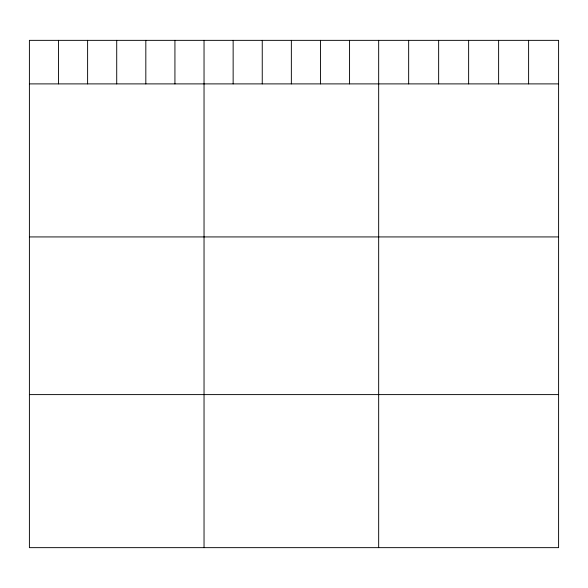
<?xml version="1.0" encoding="UTF-8"?>
<svg xmlns="http://www.w3.org/2000/svg" width="588" height="588" viewBox="0 0 588 588"><rect width="100%" height="100%" fill="white"/><g stroke="black" fill="none" stroke-linecap="round" stroke-linejoin="round"><path stroke-width="0.88" d="M558.6 83.893L558.6 547.649L29.4 547.649L29.4 40.352L558.6 40.352L558.6 83.893L29.4 83.893M29.4 236.927L558.6 236.927M29.4 394.607L558.6 394.607M528.612 40.352L528.612 83.893M498.624 40.352L498.624 83.893M468.636 40.352L468.636 83.893M438.648 40.352L438.648 83.893M408.66 40.352L408.66 83.893M378.672 40.352L378.672 547.649M349.566 40.352L349.566 83.893M320.46 40.352L320.46 83.893M291.354 40.352L291.354 83.893M262.248 40.352L262.248 83.893M233.142 40.352L233.142 83.893M204.036 40.352L204.036 547.649M174.93 40.352L174.93 83.893M145.824 40.352L145.824 83.893M116.718 40.352L116.718 83.893M87.612 40.352L87.612 83.893M58.506 40.352L58.506 83.893"/></g></svg>
